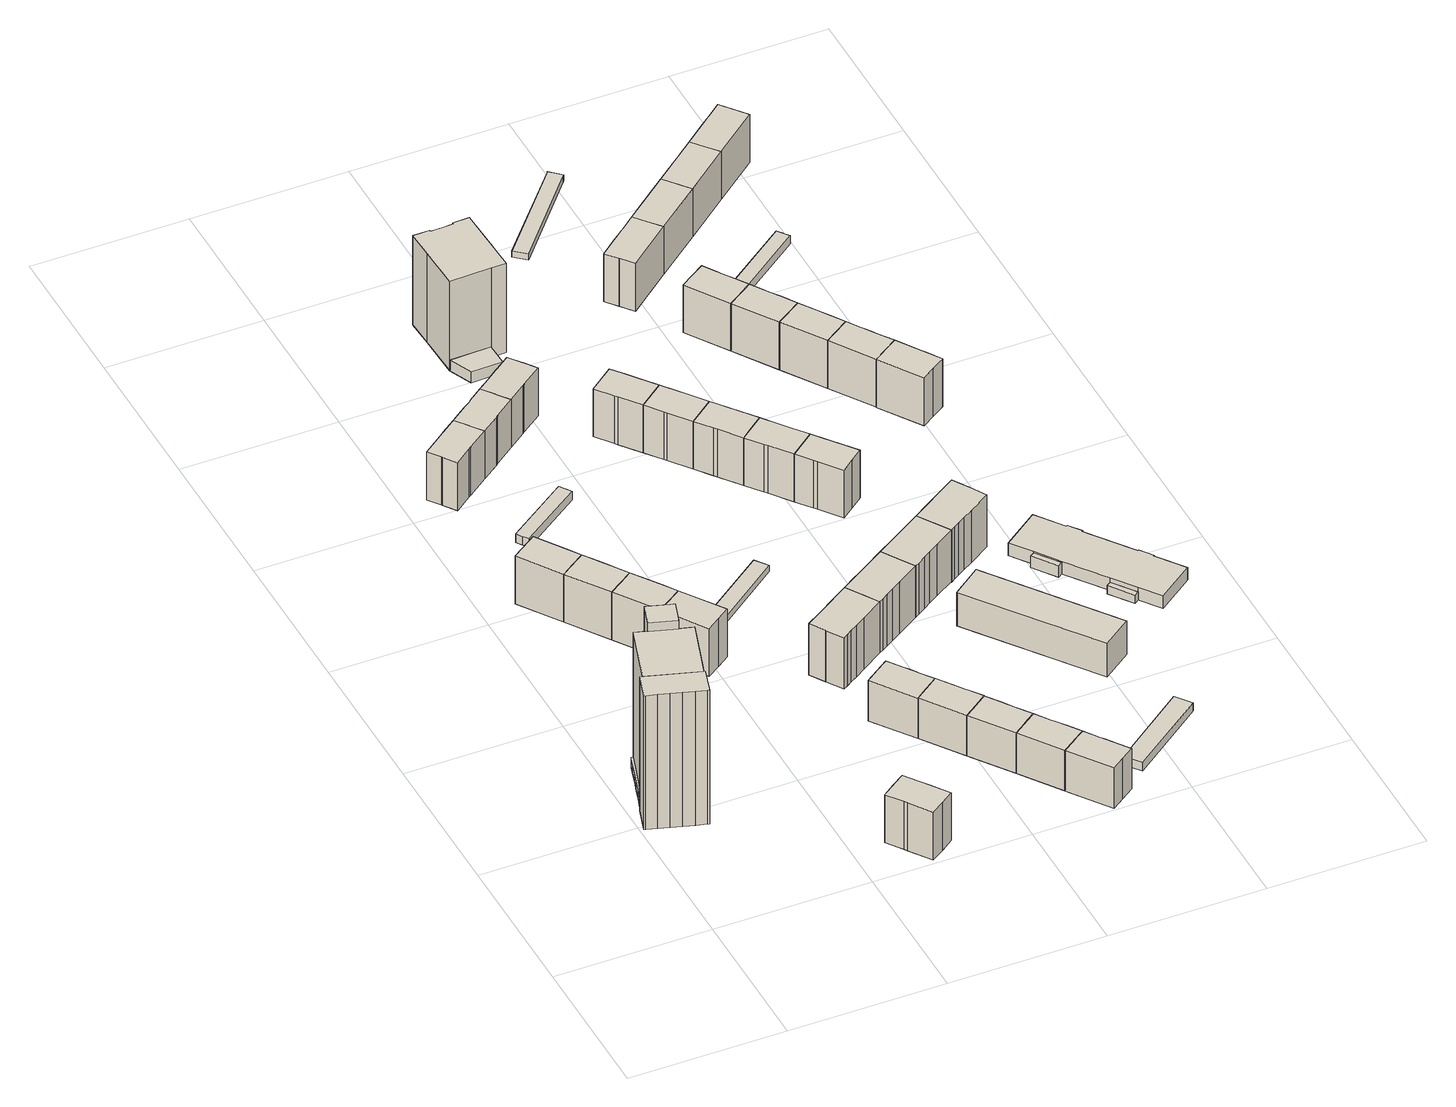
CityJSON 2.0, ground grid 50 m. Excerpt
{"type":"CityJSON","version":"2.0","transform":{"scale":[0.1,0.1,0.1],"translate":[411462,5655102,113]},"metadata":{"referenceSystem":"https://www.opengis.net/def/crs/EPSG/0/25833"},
"CityObjects":{
"building1":{"type":"Building","attributes":{"Gemeindeschluessel":14612000,"Geometrietyp2DReferenz":"3000","function":"31001_9998","roofType":"9999"},"children":["building1-1","building1-2","building1-3","building1-4","building1-5","building1-6"]},
"building1-1":{"type":"BuildingPart","attributes":{"Dachtyp_tdc":"tdcPolyFlatRoof","Dachneigung":0,"QualitaetDacherkennung":47,"Geometrietyp2DReferenz":"3000","measuredHeight":3.95,"roofType":"1000"},"parents":["building1"],"geometry":[{"type":"Solid","lod":"1","boundaries":[[[[0,1,2,3,4,5,6]],[[7,8,9,10,11,12,13]],[[6,8,7,0]],[[5,9,8,6]],[[4,10,9,5]],[[3,11,10,4]],[[2,12,11,3]],[[1,13,12,2]],[[0,7,13,1]]]]}]},
"building1-2":{"type":"BuildingPart","attributes":{"Dachtyp_tdc":"tdcPolyFlatRoof","Dachneigung":0,"QualitaetDacherkennung":46,"Geometrietyp2DReferenz":"3000","measuredHeight":51.96,"roofType":"1000"},"parents":["building1"],"geometry":[{"type":"Solid","lod":"1","boundaries":[[[[14,15,16,17,18,19,20,21,22]],[[23,24,11,10,9,25,26,27,28]],[[22,23,28,14]],[[21,24,23,22]],[[20,11,24,21]],[[19,10,11,20]],[[18,9,10,19]],[[17,25,9,18]],[[16,26,25,17]],[[15,27,26,16]],[[14,28,27,15]]]]}]},
"building1-3":{"type":"BuildingPart","attributes":{"Dachtyp_tdc":"tdcPolyFlatRoof","Dachneigung":0,"QualitaetDacherkennung":42,"Geometrietyp2DReferenz":"3000","measuredHeight":49.01,"roofType":"1000"},"parents":["building1"],"geometry":[{"type":"Solid","lod":"1","boundaries":[[[[29,30,31,32,33,34,35,36,37,38,39,40]],[[41,42,43,44,45,46,47,48,49,50,51,52]],[[40,42,41,29]],[[39,43,42,40]],[[38,44,43,39]],[[37,45,44,38]],[[36,46,45,37]],[[35,47,46,36]],[[34,48,47,35]],[[33,49,48,34]],[[32,50,49,33]],[[31,51,50,32]],[[30,52,51,31]],[[29,41,52,30]]]]}]},
"building1-4":{"type":"BuildingPart","attributes":{"Dachtyp_tdc":"tdcPolyFlatRoof","Dachneigung":0,"QualitaetDacherkennung":0,"Geometrietyp2DReferenz":"3000","measuredHeight":3.17,"roofType":"9999"},"parents":["building1"],"geometry":[{"type":"Solid","lod":"1","boundaries":[[[[53,54,55,56,57,58,59,60,61]],[[62,63,64,65,66,67,68,69,70]],[[61,63,62,53]],[[60,64,63,61]],[[59,65,64,60]],[[58,66,65,59]],[[57,67,66,58]],[[56,68,67,57]],[[55,69,68,56]],[[54,70,69,55]],[[53,62,70,54]]]]}]},
"building1-5":{"type":"BuildingPart","attributes":{"Dachtyp_tdc":"tdcPolyFlatRoof","Dachneigung":0,"QualitaetDacherkennung":67,"Geometrietyp2DReferenz":"3000","measuredHeight":49.03,"roofType":"1000"},"parents":["building1"],"geometry":[{"type":"Solid","lod":"1","boundaries":[[[[71,32,31,72,73,74,75,76]],[[77,78,28,27,63,62,51,50]],[[76,78,77,71]],[[75,28,78,76]],[[74,27,28,75]],[[73,63,27,74]],[[72,62,63,73]],[[31,51,62,72]],[[32,50,51,31]],[[71,77,50,32]]]]}]},
"building1-6":{"type":"BuildingPart","attributes":{"Dachtyp_tdc":"tdcPolyFlatRoof","Dachneigung":0,"QualitaetDacherkennung":0,"Geometrietyp2DReferenz":"3000","measuredHeight":3.25,"roofType":"9999"},"parents":["building1"],"geometry":[{"type":"Solid","lod":"1","boundaries":[[[[79,80,81,82,83,84,85,86,87]],[[88,89,90,91,92,93,94,78,77]],[[87,89,88,79]],[[86,90,89,87]],[[85,91,90,86]],[[84,92,91,85]],[[83,93,92,84]],[[82,94,93,83]],[[81,78,94,82]],[[80,77,78,81]],[[79,88,77,80]]]]}]},
"building2":{"type":"Building","attributes":{"Dachtyp_tdc":"tdcFreeFormRoof","Gemeindeschluessel":14612000,"Dachneigung":36.85,"QualitaetDacherkennung":89,"Geometrietyp2DReferenz":"3000","measuredHeight":19.46,"function":"31001_9998","roofType":"5000"},"geometry":[{"type":"Solid","lod":"1","boundaries":[[[[95,96,97,98,99,100,101]],[[102,103,104,105,106,107,108]],[[101,103,102,95]],[[100,104,103,101]],[[99,105,104,100]],[[98,106,105,99]],[[97,107,106,98]],[[96,108,107,97]],[[95,102,108,96]]]]}]},
"building3":{"type":"Building","attributes":{"Dachtyp_tdc":"tdcFreeFormRoof","Gemeindeschluessel":14612000,"Dachneigung":36.94,"QualitaetDacherkennung":88,"Geometrietyp2DReferenz":"3000","measuredHeight":19.43,"function":"31001_9998","roofType":"5000"},"geometry":[{"type":"Solid","lod":"1","boundaries":[[[[97,109,110,111,112,113,114,115,116,99,98]],[[107,106,105,117,118,119,120,121,122,123,124]],[[98,106,107,97]],[[99,105,106,98]],[[116,117,105,99]],[[115,118,117,116]],[[114,119,118,115]],[[113,120,119,114]],[[112,121,120,113]],[[111,122,121,112]],[[110,123,122,111]],[[109,124,123,110]],[[97,107,124,109]]]]}]},
"building4":{"type":"Building","attributes":{"Dachtyp_tdc":"tdcGableRoof","Gemeindeschluessel":14612000,"Dachneigung":36.98,"QualitaetDacherkennung":76,"Geometrietyp2DReferenz":"3000","measuredHeight":19.45,"function":"31001_9998","roofType":"3100"},"geometry":[{"type":"Solid","lod":"1","boundaries":[[[[125,126,127,128,129,130,131,132,133,134,135,136]],[[137,138,139,140,141,142,143,144,145,146,147,148]],[[136,138,137,125]],[[135,139,138,136]],[[134,140,139,135]],[[133,141,140,134]],[[132,142,141,133]],[[131,143,142,132]],[[130,144,143,131]],[[129,145,144,130]],[[128,146,145,129]],[[127,147,146,128]],[[126,148,147,127]],[[125,137,148,126]]]]}]},
"building5":{"type":"Building","attributes":{"Dachtyp_tdc":"tdcFreeFormRoof","Gemeindeschluessel":14612000,"Dachneigung":37.16,"QualitaetDacherkennung":88,"Geometrietyp2DReferenz":"3000","measuredHeight":19.44,"function":"31001_9998","roofType":"5000"},"geometry":[{"type":"Solid","lod":"1","boundaries":[[[[109,149,150,151,152,153,112,110]],[[124,123,121,154,155,156,157,158]],[[110,123,124,109]],[[112,121,123,110]],[[153,154,121,112]],[[152,155,154,153]],[[151,156,155,152]],[[150,157,156,151]],[[149,158,157,150]],[[109,124,158,149]]]]}]},
"building6":{"type":"Building","attributes":{"Dachtyp_tdc":"tdcGableRoof","Gemeindeschluessel":14612000,"Dachneigung":36.3,"QualitaetDacherkennung":88,"Geometrietyp2DReferenz":"3000","measuredHeight":19.47,"function":"31001_9998","roofType":"3100"},"geometry":[{"type":"Solid","lod":"1","boundaries":[[[[159,160,161,162,163,164,165,166,167,168,169,170,171,172]],[[173,174,175,176,177,178,179,180,181,182,183,184,185,186]],[[172,174,173,159]],[[171,175,174,172]],[[170,176,175,171]],[[169,177,176,170]],[[168,178,177,169]],[[167,179,178,168]],[[166,180,179,167]],[[165,181,180,166]],[[164,182,181,165]],[[163,183,182,164]],[[162,184,183,163]],[[161,185,184,162]],[[160,186,185,161]],[[159,173,186,160]]]]}]},
"building7":{"type":"Building","attributes":{"Dachtyp_tdc":"tdcFreeFormRoof","Gemeindeschluessel":14612000,"Dachneigung":37.28,"QualitaetDacherkennung":76,"Geometrietyp2DReferenz":"3000","measuredHeight":19.41,"function":"31001_9998","roofType":"5000"},"geometry":[{"type":"Solid","lod":"1","boundaries":[[[[149,187,188,189,190,151,150]],[[158,157,156,191,192,193,194]],[[150,157,158,149]],[[151,156,157,150]],[[190,191,156,151]],[[189,192,191,190]],[[188,193,192,189]],[[187,194,193,188]],[[149,158,194,187]]]]}]},
"building8":{"type":"Building","attributes":{"Dachtyp_tdc":"tdcGableRoof","Gemeindeschluessel":14612000,"Dachneigung":28.84,"QualitaetDacherkennung":77,"Geometrietyp2DReferenz":"3000","measuredHeight":3.77,"function":"31001_2463","roofType":"3100"},"geometry":[{"type":"Solid","lod":"1","boundaries":[[[[195,196,197,198,199,200,201]],[[202,203,204,205,206,207,208]],[[200,203,202,201]],[[199,204,203,200]],[[198,205,204,199]],[[197,206,205,198]],[[196,207,206,197]],[[195,208,207,196]],[[201,202,208,195]]]]}]},
"building9":{"type":"Building","attributes":{"Dachtyp_tdc":"tdcGableRoof","Gemeindeschluessel":14612000,"Dachneigung":36.48,"QualitaetDacherkennung":86,"Geometrietyp2DReferenz":"3000","measuredHeight":19.47,"function":"31001_9998","roofType":"3100"},"geometry":[{"type":"Solid","lod":"1","boundaries":[[[[209,210,211,212,213,214,215,216,217,218,164,163,162,161]],[[219,185,184,183,182,220,221,222,223,224,225,226,227,228]],[[161,185,219,209]],[[162,184,185,161]],[[163,183,184,162]],[[164,182,183,163]],[[218,220,182,164]],[[217,221,220,218]],[[216,222,221,217]],[[215,223,222,216]],[[214,224,223,215]],[[213,225,224,214]],[[212,226,225,213]],[[211,227,226,212]],[[210,228,227,211]],[[209,219,228,210]]]]}]},
"building10":{"type":"Building","attributes":{"Gemeindeschluessel":14612000,"Dachtyp_tdc":"tdcFreeFormRoof","Dachneigung":36.4,"QualitaetDacherkennung":80,"Geometrietyp2DReferenz":"3000","measuredHeight":16.73,"function":"31001_9998","roofType":"5000"},"geometry":[{"type":"Solid","lod":"1","boundaries":[[[[229,230,231,232,233,234,235,236,237,238]],[[239,240,241,242,243,244,245,246,247,248]],[[238,240,239,229]],[[237,241,240,238]],[[236,242,241,237]],[[235,243,242,236]],[[234,244,243,235]],[[233,245,244,234]],[[232,246,245,233]],[[231,247,246,232]],[[230,248,247,231]],[[229,239,248,230]]]]}]},
"building11":{"type":"Building","attributes":{"Dachtyp_tdc":"tdcPolyFlatRoof","Gemeindeschluessel":14612000,"Dachneigung":2.92,"QualitaetDacherkennung":79,"Geometrietyp2DReferenz":"3000","measuredHeight":2.33,"function":"31001_2463","roofType":"2100"},"geometry":[{"type":"Solid","lod":"1","boundaries":[[[[249,250,251,252]],[[253,254,255,256]],[[252,254,253,249]],[[251,255,254,252]],[[250,256,255,251]],[[249,253,256,250]]]]}]},
"building12":{"type":"Building","attributes":{"Dachtyp_tdc":"tdcGableRoof","Gemeindeschluessel":14612000,"Dachneigung":36.94,"QualitaetDacherkennung":70,"Geometrietyp2DReferenz":"3000","measuredHeight":21.02,"function":"31001_9998","roofType":"3100"},"geometry":[{"type":"Solid","lod":"1","boundaries":[[[[257,258,259,260,261,262,263,264,265,266,267,268,269,270,271]],[[272,273,274,275,276,277,278,279,280,281,282,283,284,285,286]],[[271,273,272,257]],[[270,274,273,271]],[[269,275,274,270]],[[268,276,275,269]],[[267,277,276,268]],[[266,278,277,267]],[[265,279,278,266]],[[264,280,279,265]],[[263,281,280,264]],[[262,282,281,263]],[[261,283,282,262]],[[260,284,283,261]],[[259,285,284,260]],[[258,286,285,259]],[[257,272,286,258]]]]}]},
"building13":{"type":"Building","attributes":{"Dachtyp_tdc":"tdcGableRoof","Gemeindeschluessel":14612000,"Dachneigung":36.36,"QualitaetDacherkennung":60,"Geometrietyp2DReferenz":"3000","measuredHeight":19.4,"function":"31001_9998","roofType":"3100"},"geometry":[{"type":"Solid","lod":"1","boundaries":[[[[287,288,289,290,291,292,293,294,295,296,214,213,212,211]],[[297,227,226,225,224,298,299,300,301,302,303,304,305,306]],[[211,227,297,287]],[[212,226,227,211]],[[213,225,226,212]],[[214,224,225,213]],[[296,298,224,214]],[[295,299,298,296]],[[294,300,299,295]],[[293,301,300,294]],[[292,302,301,293]],[[291,303,302,292]],[[290,304,303,291]],[[289,305,304,290]],[[288,306,305,289]],[[287,297,306,288]]]]}]},
"building14":{"type":"Building","attributes":{"Dachtyp_tdc":"tdcGableRoof","Gemeindeschluessel":14612000,"Dachneigung":36.13,"QualitaetDacherkennung":83,"Geometrietyp2DReferenz":"3000","measuredHeight":16.61,"function":"31001_9998","roofType":"3100"},"geometry":[{"type":"Solid","lod":"1","boundaries":[[[[307,308,309,310,311,312,313,314,315,316,317,318]],[[319,320,321,322,323,324,325,326,327,328,329,330]],[[318,320,319,307]],[[317,321,320,318]],[[316,322,321,317]],[[315,323,322,316]],[[314,324,323,315]],[[313,325,324,314]],[[312,326,325,313]],[[311,327,326,312]],[[310,328,327,311]],[[309,329,328,310]],[[308,330,329,309]],[[307,319,330,308]]]]}]},
"building15":{"type":"Building","attributes":{"Dachtyp_tdc":"tdcFreeFormRoof","Gemeindeschluessel":14612000,"Dachneigung":35.97,"QualitaetDacherkennung":82,"Geometrietyp2DReferenz":"3000","measuredHeight":16.63,"function":"31001_9998","roofType":"5000"},"geometry":[{"type":"Solid","lod":"1","boundaries":[[[[331,332,333,334,335,336,337,338,339,340]],[[341,330,329,327,342,343,344,345,346,347]],[[340,330,341,331]],[[339,329,330,340]],[[338,327,329,339]],[[337,342,327,338]],[[336,343,342,337]],[[335,344,343,336]],[[334,345,344,335]],[[333,346,345,334]],[[332,347,346,333]],[[331,341,347,332]]]]}]},
"building16":{"type":"Building","attributes":{"Dachtyp_tdc":"tdcGableRoof","Gemeindeschluessel":14612000,"Dachneigung":36.4,"QualitaetDacherkennung":81,"Geometrietyp2DReferenz":"3000","measuredHeight":16.62,"function":"31001_9998","roofType":"3100"},"geometry":[{"type":"Solid","lod":"1","boundaries":[[[[331,348,349,350,351,352,353,354,355,333,356,332]],[[341,347,357,346,358,359,360,361,362,363,364,365]],[[332,347,341,331]],[[356,357,347,332]],[[333,346,357,356]],[[355,358,346,333]],[[354,359,358,355]],[[353,360,359,354]],[[352,361,360,353]],[[351,362,361,352]],[[350,363,362,351]],[[349,364,363,350]],[[348,365,364,349]],[[331,341,365,348]]]]}]},
"building17":{"type":"Building","attributes":{"Gemeindeschluessel":14612000,"Geometrietyp2DReferenz":"3000","function":"31001_9998","roofType":"9999"},"children":["building17-1","building17-2"]},
"building17-1":{"type":"BuildingPart","attributes":{"Dachtyp_tdc":"tdcPolyFlatRoof","Dachneigung":5.92,"QualitaetDacherkennung":38,"Geometrietyp2DReferenz":"3000","measuredHeight":4.32,"roofType":"2100"},"parents":["building17"],"geometry":[{"type":"Solid","lod":"1","boundaries":[[[[366,367,368,369,370,371]],[[372,373,374,375,376,377]],[[371,373,372,366]],[[370,374,373,371]],[[369,375,374,370]],[[368,376,375,369]],[[367,377,376,368]],[[366,372,377,367]]]]}]},
"building17-2":{"type":"BuildingPart","attributes":{"Dachtyp_tdc":"tdcPolyFlatRoof","Dachneigung":0,"QualitaetDacherkennung":52,"Geometrietyp2DReferenz":"3000","measuredHeight":32.7,"roofType":"1000"},"parents":["building17"],"geometry":[{"type":"Solid","lod":"1","boundaries":[[[[378,379,380,381,382,383,384,385,386,387,388,389,390,391,392,393,394]],[[372,395,396,397,398,399,400,401,402,403,404,405,406,407,408,409,373]],[[394,372,373,378]],[[393,395,372,394]],[[392,396,395,393]],[[391,397,396,392]],[[390,398,397,391]],[[389,399,398,390]],[[388,400,399,389]],[[387,401,400,388]],[[386,402,401,387]],[[385,403,402,386]],[[384,404,403,385]],[[383,405,404,384]],[[382,406,405,383]],[[381,407,406,382]],[[380,408,407,381]],[[379,409,408,380]],[[378,373,409,379]]]]}]},
"building18":{"type":"Building","attributes":{"Dachtyp_tdc":"tdcFreeFormRoof","Gemeindeschluessel":14612000,"Dachneigung":36.3,"QualitaetDacherkennung":76,"Geometrietyp2DReferenz":"3000","measuredHeight":16.64,"function":"31001_9998","roofType":"5000"},"geometry":[{"type":"Solid","lod":"1","boundaries":[[[[349,348,410,411,412,413,414,415,416,351,350]],[[417,418,419,420,421,422,423,424,425,426,427]],[[350,418,417,349]],[[351,419,418,350]],[[416,420,419,351]],[[415,421,420,416]],[[414,422,421,415]],[[413,423,422,414]],[[412,424,423,413]],[[411,425,424,412]],[[410,426,425,411]],[[348,427,426,410]],[[349,417,427,348]]]]}]},
"building19":{"type":"Building","attributes":{"Dachtyp_tdc":"tdcGableRoof","Gemeindeschluessel":14612000,"Dachneigung":36.71,"QualitaetDacherkennung":68,"Geometrietyp2DReferenz":"3000","measuredHeight":21,"function":"31001_9998","roofType":"3100"},"geometry":[{"type":"Solid","lod":"1","boundaries":[[[[428,429,430,431,432,433,434,435,436,269,268,267,266,437,438]],[[439,440,441,278,277,276,275,442,443,444,445,446,447,448,449]],[[438,440,439,428]],[[437,441,440,438]],[[266,278,441,437]],[[267,277,278,266]],[[268,276,277,267]],[[269,275,276,268]],[[436,442,275,269]],[[435,443,442,436]],[[434,444,443,435]],[[433,445,444,434]],[[432,446,445,433]],[[431,447,446,432]],[[430,448,447,431]],[[429,449,448,430]],[[428,439,449,429]]]]}]},
"building20":{"type":"Building","attributes":{"Dachtyp_tdc":"tdcGableRoof","Gemeindeschluessel":14612000,"Dachneigung":36.96,"QualitaetDacherkennung":85,"Geometrietyp2DReferenz":"3000","measuredHeight":19.44,"function":"31001_9998","roofType":"3100"},"geometry":[{"type":"Solid","lod":"1","boundaries":[[[[450,451,452,453,454,455,456,457,458,459,460,461]],[[462,463,464,465,466,467,468,469,470,471,472,473]],[[461,463,462,450]],[[460,464,463,461]],[[459,465,464,460]],[[458,466,465,459]],[[457,467,466,458]],[[456,468,467,457]],[[455,469,468,456]],[[454,470,469,455]],[[453,471,470,454]],[[452,472,471,453]],[[451,473,472,452]],[[450,462,473,451]]]]}]},
"building21":{"type":"Building","attributes":{"Dachtyp_tdc":"tdcFreeFormRoof","Gemeindeschluessel":14612000,"Dachneigung":36.9,"QualitaetDacherkennung":85,"Geometrietyp2DReferenz":"3000","measuredHeight":19.44,"function":"31001_9998","roofType":"5000"},"geometry":[{"type":"Solid","lod":"1","boundaries":[[[[459,458,474,475,476,477,478,479,480,481,461]],[[465,463,482,483,484,485,486,487,488,489,466]],[[461,463,465,459]],[[481,482,463,461]],[[480,483,482,481]],[[479,484,483,480]],[[478,485,484,479]],[[477,486,485,478]],[[476,487,486,477]],[[475,488,487,476]],[[474,489,488,475]],[[458,466,489,474]],[[459,465,466,458]]]]}]},
"building22":{"type":"Building","attributes":{"Dachtyp_tdc":"tdcFreeFormRoof","Gemeindeschluessel":14612000,"Dachneigung":36.81,"QualitaetDacherkennung":87,"Geometrietyp2DReferenz":"3000","measuredHeight":19.41,"function":"31001_9998","roofType":"5000"},"geometry":[{"type":"Solid","lod":"1","boundaries":[[[[490,491,492,493,494,479,477,476,495]],[[496,497,487,486,484,498,499,500,501]],[[495,497,496,490]],[[476,487,497,495]],[[477,486,487,476]],[[479,484,486,477]],[[494,498,484,479]],[[493,499,498,494]],[[492,500,499,493]],[[491,501,500,492]],[[490,496,501,491]]]]}]},
"building23":{"type":"Building","attributes":{"Dachtyp_tdc":"tdcFreeFormRoof","Gemeindeschluessel":14612000,"Dachneigung":36.62,"QualitaetDacherkennung":74,"Geometrietyp2DReferenz":"3000","measuredHeight":21.07,"function":"31001_9998","roofType":"5000"},"geometry":[{"type":"Solid","lod":"1","boundaries":[[[[433,432,430,502,503,504,505,506,507,508,509,510,511]],[[445,512,513,514,515,516,517,518,519,520,521,448,446]],[[511,512,445,433]],[[510,513,512,511]],[[509,514,513,510]],[[508,515,514,509]],[[507,516,515,508]],[[506,517,516,507]],[[505,518,517,506]],[[504,519,518,505]],[[503,520,519,504]],[[502,521,520,503]],[[430,448,521,502]],[[432,446,448,430]],[[433,445,446,432]]]]}]},
"building24":{"type":"Building","attributes":{"Dachtyp_tdc":"tdcFreeFormRoof","Gemeindeschluessel":14612000,"Dachneigung":36.69,"QualitaetDacherkennung":87,"Geometrietyp2DReferenz":"3000","measuredHeight":19.39,"function":"31001_9998","roofType":"5000"},"geometry":[{"type":"Solid","lod":"1","boundaries":[[[[522,523,524,525,526,527,492,528,491,529]],[[530,531,501,532,500,533,534,535,536,537]],[[529,531,530,522]],[[491,501,531,529]],[[528,532,501,491]],[[492,500,532,528]],[[527,533,500,492]],[[526,534,533,527]],[[525,535,534,526]],[[524,536,535,525]],[[523,537,536,524]],[[522,530,537,523]]]]}]},
"building25":{"type":"Building","attributes":{"Dachtyp_tdc":"tdcPolyFlatRoof","Gemeindeschluessel":14612000,"Dachneigung":3.79,"QualitaetDacherkennung":55,"Geometrietyp2DReferenz":"3000","measuredHeight":3.26,"function":"31001_2463","roofType":"2100"},"geometry":[{"type":"Solid","lod":"1","boundaries":[[[[538,539,540,541]],[[542,543,544,545]],[[541,543,542,538]],[[540,544,543,541]],[[539,545,544,540]],[[538,542,545,539]]]]}]},
"building26":{"type":"Building","attributes":{"Dachtyp_tdc":"tdcGableRoof","Gemeindeschluessel":14612000,"Dachneigung":36.51,"QualitaetDacherkennung":88,"Geometrietyp2DReferenz":"3000","measuredHeight":19.39,"function":"31001_9998","roofType":"3100"},"geometry":[{"type":"Solid","lod":"1","boundaries":[[[[546,547,548,549,550,551,525,552,524,523,553]],[[554,555,537,536,556,535,557,558,559,560,561]],[[553,555,554,546]],[[523,537,555,553]],[[524,536,537,523]],[[552,556,536,524]],[[525,535,556,552]],[[551,557,535,525]],[[550,558,557,551]],[[549,559,558,550]],[[548,560,559,549]],[[547,561,560,548]],[[546,554,561,547]]]]}]},
"building27":{"type":"Building","attributes":{"Dachtyp_tdc":"tdcFreeFormRoof","Gemeindeschluessel":14612000,"Dachneigung":60.69,"QualitaetDacherkennung":4,"Geometrietyp2DReferenz":"3000","measuredHeight":17.47,"function":"31001_9998","roofType":"5000"},"geometry":[{"type":"Solid","lod":"1","boundaries":[[[[562,563,564,565]],[[566,567,568,569]],[[565,567,566,562]],[[564,568,567,565]],[[563,569,568,564]],[[562,566,569,563]]]]}]},
"building28":{"type":"Building","attributes":{"Dachtyp_tdc":"tdcGableRoof","Gemeindeschluessel":14612000,"Dachneigung":36.8,"QualitaetDacherkennung":83,"Geometrietyp2DReferenz":"3000","measuredHeight":21.37,"function":"31001_9998","roofType":"3100"},"geometry":[{"type":"Solid","lod":"1","boundaries":[[[[570,571,572,573,574,575,576,577,578,579,580,581,508,507,582,506,583,584]],[[585,586,587,588,589,590,591,592,593,594,595,596,597,598,599,600,601,602]],[[584,586,585,570]],[[583,587,586,584]],[[506,588,587,583]],[[582,589,588,506]],[[507,590,589,582]],[[508,591,590,507]],[[581,592,591,508]],[[580,593,592,581]],[[579,594,593,580]],[[578,595,594,579]],[[577,596,595,578]],[[576,597,596,577]],[[575,598,597,576]],[[574,599,598,575]],[[573,600,599,574]],[[572,601,600,573]],[[571,602,601,572]],[[570,585,602,571]]]]}]},
"building29":{"type":"Building","attributes":{"Dachtyp_tdc":"tdcGableRoof","Gemeindeschluessel":14612000,"Dachneigung":35.72,"QualitaetDacherkennung":74,"Geometrietyp2DReferenz":"3000","measuredHeight":19.4,"function":"31001_9998","roofType":"3100"},"geometry":[{"type":"Solid","lod":"1","boundaries":[[[[603,604,605,606,607,608,609,610,611,612,613]],[[614,615,616,617,618,619,620,621,622,623,624]],[[613,615,614,603]],[[612,616,615,613]],[[611,617,616,612]],[[610,618,617,611]],[[609,619,618,610]],[[608,620,619,609]],[[607,621,620,608]],[[606,622,621,607]],[[605,623,622,606]],[[604,624,623,605]],[[603,614,624,604]]]]}]},
"building30":{"type":"Building","attributes":{"Dachtyp_tdc":"tdcPolyFlatRoof","Gemeindeschluessel":14612000,"Dachneigung":3.05,"QualitaetDacherkennung":71,"Geometrietyp2DReferenz":"3000","measuredHeight":2.34,"function":"31001_2463","roofType":"2100"},"geometry":[{"type":"Solid","lod":"1","boundaries":[[[[625,626,627,628,629,630]],[[631,632,633,634,635,636]],[[630,632,631,625]],[[629,633,632,630]],[[628,634,633,629]],[[627,635,634,628]],[[626,636,635,627]],[[625,631,636,626]]]]}]},
"building31":{"type":"Building","attributes":{"Dachtyp_tdc":"tdcGableRoof","Gemeindeschluessel":14612000,"Dachneigung":36.28,"QualitaetDacherkennung":70,"Geometrietyp2DReferenz":"3000","measuredHeight":19.37,"function":"31001_9998","roofType":"3100"},"geometry":[{"type":"Solid","lod":"1","boundaries":[[[[637,638,639,640,641,642,643,644,645,646,647]],[[648,649,650,651,652,653,654,655,656,657,658]],[[647,649,648,637]],[[646,650,649,647]],[[645,651,650,646]],[[644,652,651,645]],[[643,653,652,644]],[[642,654,653,643]],[[641,655,654,642]],[[640,656,655,641]],[[639,657,656,640]],[[638,658,657,639]],[[637,648,658,638]]]]}]},
"building32":{"type":"Building","attributes":{"Dachtyp_tdc":"tdcGableRoof","Gemeindeschluessel":14612000,"Dachneigung":36.04,"QualitaetDacherkennung":75,"Geometrietyp2DReferenz":"3000","measuredHeight":19.33,"function":"31001_9998","roofType":"3100"},"geometry":[{"type":"Solid","lod":"1","boundaries":[[[[659,660,641,640,639,638,661,662,663,664,665,666]],[[667,668,669,670,671,672,673,658,657,656,655,674]],[[666,668,667,659]],[[665,669,668,666]],[[664,670,669,665]],[[663,671,670,664]],[[662,672,671,663]],[[661,673,672,662]],[[638,658,673,661]],[[639,657,658,638]],[[640,656,657,639]],[[641,655,656,640]],[[660,674,655,641]],[[659,667,674,660]]]]}]},
"building33":{"type":"Building","attributes":{"Dachtyp_tdc":"tdcFreeFormRoof","Gemeindeschluessel":14612000,"Dachneigung":36,"QualitaetDacherkennung":86,"Geometrietyp2DReferenz":"3000","measuredHeight":19.33,"function":"31001_9998","roofType":"5000"},"geometry":[{"type":"Solid","lod":"1","boundaries":[[[[661,675,676,677,678,679,680,681,664,662]],[[673,672,670,682,683,684,685,686,687,688]],[[662,672,673,661]],[[664,670,672,662]],[[681,682,670,664]],[[680,683,682,681]],[[679,684,683,680]],[[678,685,684,679]],[[677,686,685,678]],[[676,687,686,677]],[[675,688,687,676]],[[661,673,688,675]]]]}]},
"building34":{"type":"Building","attributes":{"Gemeindeschluessel":14612000,"Geometrietyp2DReferenz":"3000","function":"31001_9998","roofType":"9999"},"children":["building34-1","building34-2","building34-3"]},
"building34-1":{"type":"BuildingPart","attributes":{"Dachtyp_tdc":"tdcPolyFlatRoof","Dachneigung":0,"QualitaetDacherkennung":0,"Geometrietyp2DReferenz":"3000","measuredHeight":3.01,"roofType":"9999"},"parents":["building34"],"geometry":[{"type":"Solid","lod":"1","boundaries":[[[[689,690,691,692]],[[693,694,695,696]],[[692,694,693,689]],[[691,695,694,692]],[[690,696,695,691]],[[689,693,696,690]]]]}]},
"building34-2":{"type":"BuildingPart","attributes":{"Dachtyp_tdc":"tdcPolyFlatRoof","Dachneigung":4.45,"QualitaetDacherkennung":43,"Geometrietyp2DReferenz":"3000","measuredHeight":4.33,"roofType":"2100"},"parents":["building34"],"geometry":[{"type":"Solid","lod":"1","boundaries":[[[[697,698,699,700]],[[701,702,703,704]],[[700,702,701,697]],[[699,703,702,700]],[[698,704,703,699]],[[697,701,704,698]]]]}]},
"building34-3":{"type":"BuildingPart","attributes":{"Dachtyp_tdc":"tdcPolyFlatRoof","Dachneigung":3.02,"QualitaetDacherkennung":93,"Geometrietyp2DReferenz":"3000","measuredHeight":5.04,"roofType":"2100"},"parents":["building34"],"geometry":[{"type":"Solid","lod":"1","boundaries":[[[[705,706,707,708,709,710,711,712,713,714,715,716,717,718,719,720]],[[721,722,723,724,725,726,727,728,729,730,731,695,694,701,704,732]],[[720,722,721,705]],[[719,723,722,720]],[[718,724,723,719]],[[717,725,724,718]],[[716,726,725,717]],[[715,727,726,716]],[[714,728,727,715]],[[713,729,728,714]],[[712,730,729,713]],[[711,731,730,712]],[[710,695,731,711]],[[709,694,695,710]],[[708,701,694,709]],[[707,704,701,708]],[[706,732,704,707]],[[705,721,732,706]]]]}]},
"building35":{"type":"Building","attributes":{"Dachtyp_tdc":"tdcGableRoof","Gemeindeschluessel":14612000,"Dachneigung":35.7,"QualitaetDacherkennung":77,"Geometrietyp2DReferenz":"3000","measuredHeight":19.41,"function":"31001_9998","roofType":"3100"},"geometry":[{"type":"Solid","lod":"1","boundaries":[[[[608,733,734,735,736,737,738,739,740,610,609]],[[741,742,743,744,745,746,747,748,749,750,751]],[[610,742,741,609]],[[740,743,742,610]],[[739,744,743,740]],[[738,745,744,739]],[[737,746,745,738]],[[736,747,746,737]],[[735,748,747,736]],[[734,749,748,735]],[[733,750,749,734]],[[608,751,750,733]],[[609,741,751,608]]]]}]},
"building36":{"type":"Building","attributes":{"Dachtyp_tdc":"tdcFreeFormRoof","Gemeindeschluessel":14612000,"Dachneigung":36.13,"QualitaetDacherkennung":87,"Geometrietyp2DReferenz":"3000","measuredHeight":19.36,"function":"31001_9998","roofType":"5000"},"geometry":[{"type":"Solid","lod":"1","boundaries":[[[[676,675,752,753,754,755,756,757,758,677]],[[687,686,759,760,761,762,763,764,765,688]],[[677,686,687,676]],[[758,759,686,677]],[[757,760,759,758]],[[756,761,760,757]],[[755,762,761,756]],[[754,763,762,755]],[[753,764,763,754]],[[752,765,764,753]],[[675,688,765,752]],[[676,687,688,675]]]]}]},
"building37":{"type":"Building","attributes":{"Dachtyp_tdc":"tdcFreeFormRoof","Gemeindeschluessel":14612000,"Dachneigung":36.34,"QualitaetDacherkennung":89,"Geometrietyp2DReferenz":"3000","measuredHeight":19.52,"function":"31001_9998","roofType":"5000"},"geometry":[{"type":"Solid","lod":"1","boundaries":[[[[754,753,752,766,767,768,769,770,771,772]],[[773,774,775,776,777,778,779,780,781,782]],[[772,774,773,754]],[[771,775,774,772]],[[770,776,775,771]],[[769,777,776,770]],[[768,778,777,769]],[[767,779,778,768]],[[766,780,779,767]],[[752,781,780,766]],[[753,782,781,752]],[[754,773,782,753]]]]}]},
"building38":{"type":"Building","attributes":{"Dachtyp_tdc":"tdcGableRoof","Gemeindeschluessel":14612000,"Dachneigung":29.78,"QualitaetDacherkennung":57,"Geometrietyp2DReferenz":"3000","measuredHeight":3.6,"function":"31001_2463","roofType":"3100"},"geometry":[{"type":"Solid","lod":"1","boundaries":[[[[783,784,785,786,787,788,789,790,791]],[[792,793,794,795,796,797,798,799,800]],[[791,793,792,783]],[[790,794,793,791]],[[789,795,794,790]],[[788,796,795,789]],[[787,797,796,788]],[[786,798,797,787]],[[785,799,798,786]],[[784,800,799,785]],[[783,792,800,784]]]]}]},
"building39":{"type":"Building","attributes":{"Dachtyp_tdc":"tdcGableRoof","Gemeindeschluessel":14612000,"Dachneigung":36.02,"QualitaetDacherkennung":76,"Geometrietyp2DReferenz":"3000","measuredHeight":19.42,"function":"31001_9998","roofType":"3100"},"geometry":[{"type":"Solid","lod":"1","boundaries":[[[[733,801,802,803,804,805,806,807,736,735]],[[748,747,808,809,810,811,812,813,814,750]],[[736,747,748,735]],[[807,808,747,736]],[[806,809,808,807]],[[805,810,809,806]],[[804,811,810,805]],[[803,812,811,804]],[[802,813,812,803]],[[801,814,813,802]],[[733,750,814,801]],[[735,748,750,733]]]]}]},
"building40":{"type":"Building","attributes":{"Dachtyp_tdc":"tdcFreeFormRoof","Gemeindeschluessel":14612000,"Dachneigung":35.72,"QualitaetDacherkennung":72,"Geometrietyp2DReferenz":"3000","measuredHeight":19.37,"function":"31001_9998","roofType":"5000"},"geometry":[{"type":"Solid","lod":"1","boundaries":[[[[802,801,815,816,817,818,819,820,803]],[[821,822,823,824,825,826,827,828,829]],[[803,822,821,802]],[[820,823,822,803]],[[819,824,823,820]],[[818,825,824,819]],[[817,826,825,818]],[[816,827,826,817]],[[815,828,827,816]],[[801,829,828,815]],[[802,821,829,801]]]]}]}
},
"vertices":[
[253,842,50],[197,860,50],[196,856,50],[178,800,50],[234,782,50],[235,782,50],[252,839,50],[253,842,10],[252,839,10],[235,782,10],[234,782,10],[178,800,10],[196,856,10],[197,860,10],
[141,734,530],[225,707,530],[248,778,530],[244,779,530],[235,782,530],[234,782,530],[178,800,530],[168,803,530],[163,804,530],[163,804,10],[168,803,10],[244,779,10],[248,778,10],[225,707,10],[141,734,10],
[188,420,500],[213,502,500],[209,504,500],[41,557,500],[34,559,500],[8,477,500],[14,475,500],[47,465,500],[81,454,500],[115,443,500],[150,432,500],[183,422,500],[188,420,10],[183,422,10],[150,432,10],[115,443,10],[81,454,10],[47,465,10],[14,475,10],[8,477,10],[34,559,10],[41,557,10],[209,504,10],[213,502,10],
[213,518,42],[216,517,42],[227,552,42],[238,587,42],[250,623,42],[260,658,42],[269,687,42],[271,693,42],[269,694,42],[213,518,10],[269,694,10],[271,693,10],[269,687,10],[260,658,10],[250,623,10],[238,587,10],[227,552,10],[216,517,10],
[45,570,500],[213,518,500],[269,694,500],[225,707,500],[141,734,500],[102,746,500],[45,570,10],[102,746,10],
[40,572,42],[45,570,42],[102,746,42],[96,748,42],[94,742,42],[85,713,42],[75,680,42],[63,645,42],[52,608,42],[40,572,10],[52,608,10],[63,645,10],[75,680,10],[85,713,10],[94,742,10],[96,748,10],
[188,1601,185],[105,1544,185],[195,1412,185],[237,1441,185],[278,1469,185],[247,1514,185],[240,1525,185],[188,1601,10],[240,1525,10],[247,1514,10],[278,1469,10],[237,1441,10],[195,1412,10],[105,1544,10],
[285,1282,185],[326,1311,185],[327,1311,185],[367,1339,185],[336,1385,185],[329,1395,185],[314,1416,185],[307,1427,185],[307,1427,10],[314,1416,10],[329,1395,10],[336,1385,10],[367,1339,10],[327,1311,10],[326,1311,10],[285,1282,10],
[726,139,183],[718,151,183],[685,196,183],[644,167,183],[603,138,183],[640,87,183],[647,76,183],[695,8,183],[737,37,183],[778,66,183],[745,112,183],[740,119,183],[726,139,8],[740,119,8],[745,112,8],[778,66,8],[737,37,8],[695,8,8],[647,76,8],[640,87,8],[603,138,8],[644,167,8],[685,196,8],[718,151,8],
[375,1151,185],[417,1180,185],[458,1208,185],[427,1253,185],[402,1289,185],[402,1289,10],[427,1253,10],[458,1208,10],[417,1180,10],[375,1151,10],
[188,2031,184],[198,2038,184],[264,2087,184],[234,2127,184],[233,2129,184],[204,2168,184],[156,2132,184],[150,2128,184],[129,2112,184],[113,2100,184],[75,2072,184],[104,2033,184],[106,2031,184],[135,1991,184],[188,2031,8],[135,1991,8],[106,2031,8],[104,2033,8],[75,2072,8],[113,2100,8],[129,2112,8],[150,2128,8],[156,2132,8],[204,2168,8],[233,2129,8],[234,2127,8],[264,2087,8],[198,2038,8],
[466,1017,185],[509,1047,185],[549,1075,185],[493,1157,185],[493,1157,10],[549,1075,10],[509,1047,10],[466,1017,10],
[249,1757,40],[449,1897,40],[436,1915,40],[435,1916,40],[423,1934,40],[223,1793,40],[236,1775,40],[236,1775,8],[223,1793,8],[423,1934,8],[435,1916,8],[436,1915,8],[449,1897,8],[249,1757,8],
[318,2127,184],[327,2134,184],[391,2182,184],[361,2222,184],[361,2223,184],[331,2263,184],[284,2228,184],[278,2222,184],[255,2206,184],[239,2194,184],[318,2127,8],[239,2194,8],[255,2206,8],[278,2222,8],[284,2228,8],[331,2263,8],[361,2223,8],[361,2222,8],[391,2182,8],[327,2134,8],
[831,678,156],[791,649,156],[885,518,156],[925,547,156],[966,577,156],[935,620,156],[930,628,156],[914,650,156],[907,660,156],[873,707,156],[831,678,8],[873,707,8],[907,660,8],[914,650,8],[930,628,8],[935,620,8],[966,577,8],[925,547,8],[885,518,8],[791,649,8],
[788,1409,33],[577,1252,33],[608,1211,33],[818,1369,33],[788,1409,11],[818,1369,11],[608,1211,11],[577,1252,11],
[769,931,200],[723,902,200],[754,854,200],[755,852,200],[787,802,200],[802,812,200],[819,823,200],[842,837,200],[876,859,200],[947,905,200],[915,955,200],[914,957,200],[883,1005,200],[817,962,200],[787,943,200],[769,931,12],[787,943,12],[817,962,12],[883,1005,12],[914,957,12],[915,955,12],[947,905,12],[876,859,12],[842,837,12],[819,823,12],[802,812,12],[787,802,12],[755,852,12],[754,854,12],[723,902,12],
[446,2223,184],[455,2230,184],[520,2278,184],[490,2318,184],[489,2319,184],[460,2358,184],[414,2324,184],[408,2320,184],[388,2305,184],[371,2292,184],[446,2223,8],[371,2292,8],[388,2305,8],[408,2320,8],[414,2324,8],[460,2358,8],[489,2319,8],[490,2318,8],[520,2278,8],[455,2230,8],
[885,518,157],[977,389,157],[1018,418,157],[1019,419,157],[1059,448,157],[1028,491,157],[1021,500,157],[1006,521,157],[998,532,157],[966,577,157],[926,548,157],[925,547,157],[885,518,9],[925,547,9],[926,548,9],[966,577,9],[998,532,9],[1006,521,9],[1021,500,9],[1028,491,9],[1059,448,9],[1019,419,9],[1018,418,9],[977,389,9],
[1071,259,156],[1111,288,156],[1152,317,156],[1121,360,156],[1116,368,156],[1099,391,156],[1092,402,156],[1059,448,156],[1018,418,156],[977,389,156],[1071,259,9],[1092,402,9],[1099,391,9],[1116,368,9],[1121,360,9],[1152,317,9],[1111,288,9],
[1163,130,156],[1204,159,156],[1204,160,156],[1245,188,156],[1214,232,156],[1208,240,156],[1191,264,156],[1184,272,156],[1112,289,156],[1112,289,9],[1184,272,9],[1191,264,9],[1208,240,9],[1214,232,9],[1245,188,9],[1204,160,9],[1204,159,9],[1163,130,9],
[378,2564,49],[410,2490,49],[510,2494,49],[509,2542,49],[508,2569,49],[509,2569,49],[378,2564,10],[509,2569,10],[508,2569,10],[509,2542,10],[510,2494,10],[410,2490,10],
[509,2569,337],[557,2570,337],[555,2635,337],[554,2655,337],[553,2683,337],[552,2708,337],[551,2735,337],[549,2800,337],[496,2798,337],[496,2793,337],[484,2793,337],[468,2792,337],[423,2791,337],[423,2796,337],[370,2794,337],[373,2706,337],[378,2564,337],[373,2706,10],[370,2794,10],[423,2796,10],[423,2791,10],[468,2792,10],[484,2793,10],[496,2793,10],[496,2798,10],[549,2800,10],[551,2735,10],[552,2708,10],[553,2683,10],[554,2655,10],[555,2635,10],[557,2570,10],
[1256,0,156],[1296,29,156],[1338,58,156],[1308,100,156],[1301,110,156],[1285,132,156],[1278,142,156],[1204,159,8],[1204,160,8],[1245,188,8],[1278,142,8],[1285,132,8],[1301,110,8],[1308,100,8],[1338,58,8],[1296,29,8],[1256,0,8],[1163,130,8],
[1002,940,200],[1035,961,200],[1106,1007,200],[1075,1057,200],[1073,1059,200],[1043,1107,200],[977,1065,200],[946,1045,200],[927,1033,200],[961,913,200],[979,925,200],[1002,940,12],[979,925,12],[961,913,12],[927,1033,12],[946,1045,12],[977,1065,12],[1043,1107,12],[1073,1059,12],[1075,1057,12],[1106,1007,12],[1035,961,12],
[761,2106,187],[732,2144,187],[699,2185,187],[660,2155,187],[659,2154,187],[620,2124,187],[662,2070,187],[669,2061,187],[718,1999,187],[757,2029,187],[758,2030,187],[797,2060,187],[761,2106,12],[797,2060,12],[758,2030,12],[757,2029,12],[718,1999,12],[669,2061,12],[662,2070,12],[620,2124,12],[659,2154,12],[660,2155,12],[699,2185,12],[732,2144,12],
[759,1946,187],[765,1938,187],[816,1873,187],[855,1903,187],[856,1904,187],[895,1934,187],[860,1980,187],[830,2018,187],[830,2018,12],[860,1980,12],[895,1934,12],[856,1904,12],[855,1903,12],[816,1873,12],[765,1938,12],[759,1946,12],
[862,1813,187],[914,1746,187],[993,1808,187],[959,1852,187],[929,1890,187],[856,1821,187],[862,1813,12],[856,1821,12],[929,1890,12],[959,1852,12],[993,1808,12],[914,1746,12],
[1121,1016,200],[1146,1032,200],[1169,1047,200],[1203,1068,200],[1266,1109,200],[1232,1162,200],[1202,1209,200],[1137,1167,200],[1107,1148,200],[1090,1137,200],[1090,1137,12],[1107,1148,12],[1137,1167,12],[1202,1209,12],[1232,1162,12],[1266,1109,12],[1203,1068,12],[1169,1047,12],[1146,1032,12],[1121,1016,12],
[961,1686,187],[1013,1619,187],[1052,1650,187],[1092,1681,187],[1057,1726,187],[1027,1764,187],[954,1777,187],[954,1695,187],[961,1686,12],[954,1695,12],[954,1777,12],[1027,1764,12],[1057,1726,12],[1092,1681,12],[1052,1650,12],[1013,1619,12],
[1400,116,40],[1642,298,40],[1605,347,40],[1362,164,40],[1400,116,9],[1362,164,9],[1605,347,9],[1642,298,9],
[1058,1562,187],[1110,1494,187],[1150,1525,187],[1189,1556,187],[1155,1600,187],[1125,1638,187],[1053,1651,187],[1051,1570,187],[1058,1562,12],[1051,1570,12],[1053,1651,12],[1125,1638,12],[1155,1600,12],[1189,1556,12],[1150,1525,12],[1110,1494,12],
[1196,923,135],[1485,535,135],[1577,603,135],[1288,992,135],[1196,923,12],[1288,992,12],[1577,603,12],[1485,535,12],
[1321,1144,200],[1355,1165,200],[1423,1209,200],[1394,1260,200],[1393,1261,200],[1390,1265,200],[1389,1267,200],[1381,1279,200],[1361,1311,200],[1295,1269,200],[1266,1250,200],[1246,1237,200],[1235,1159,200],[1280,1118,200],[1298,1129,200],[1321,1144,9],[1298,1129,9],[1280,1118,9],[1266,1109,9],[1235,1159,9],[1232,1162,9],[1202,1209,9],[1246,1237,9],[1266,1250,9],[1295,1269,9],[1361,1311,9],[1381,1279,9],[1389,1267,9],[1390,1265,9],[1393,1261,9],[1394,1260,9],[1423,1209,9],[1355,1165,9],
[961,2709,182],[905,2663,182],[936,2625,182],[937,2624,182],[968,2585,182],[1110,2701,182],[1079,2739,182],[1047,2779,182],[1005,2744,182],[993,2735,182],[975,2720,182],[961,2709,7],[975,2720,7],[993,2735,7],[1005,2744,7],[1047,2779,7],[1079,2739,7],[1110,2701,7],[968,2585,7],[937,2624,7],[936,2625,7],[905,2663,7],
[790,2917,32],[1026,3192,32],[1029,3196,32],[993,3228,32],[990,3224,32],[752,2949,32],[790,2917,10],[752,2949,10],[990,3224,10],[993,3228,10],[1029,3196,10],[1026,3192,10],
[1048,2438,186],[1136,2306,186],[1177,2333,186],[1178,2334,186],[1219,2361,186],[1190,2405,186],[1182,2417,186],[1167,2439,186],[1159,2451,186],[1132,2493,186],[1090,2465,186],[1048,2438,11],[1090,2465,11],[1132,2493,11],[1159,2451,11],[1167,2439,11],[1182,2417,11],[1190,2405,11],[1219,2361,11],[1178,2334,11],[1177,2333,11],[1136,2306,11],
[1255,2307,186],[1246,2320,186],[1225,2172,186],[1266,2199,186],[1267,2200,186],[1308,2227,186],[1277,2275,186],[1269,2286,186],[1255,2307,11],[1269,2286,11],[1277,2275,11],[1308,2227,11],[1267,2200,11],[1266,2199,11],[1225,2172,11],[1246,2320,11],
[1313,2039,186],[1355,2067,186],[1396,2095,186],[1366,2140,186],[1358,2152,186],[1344,2174,186],[1335,2187,186],[1335,2187,11],[1344,2174,11],[1358,2152,11],[1366,2140,11],[1396,2095,11],[1355,2067,11],[1313,2039,11],
[1647,883,32],[1701,810,32],[1715,820,32],[1661,893,32],[1647,883,2],[1661,893,2],[1715,820,2],[1701,810,2],
[1568,1018,44],[1514,1091,44],[1500,1081,44],[1554,1008,44],[1568,1018,2],[1554,1008,2],[1500,1081,2],[1514,1091,2],
[1582,1242,48],[1466,1156,48],[1514,1091,48],[1568,1018,48],[1661,893,48],[1715,820,48],[1763,756,48],[1879,842,48],[1814,930,48],[1817,932,48],[1787,972,48],[1784,970,48],[1677,1114,48],[1680,1117,48],[1650,1157,48],[1647,1154,48],[1582,1242,2],[1647,1154,2],[1650,1157,2],[1680,1117,2],[1677,1114,2],[1784,970,2],[1787,972,2],[1817,932,2],[1814,930,2],[1879,842,2],[1763,756,2],[1466,1156,2],
[1256,2819,182],[1225,2857,182],[1225,2858,182],[1193,2897,182],[1151,2863,182],[1140,2854,182],[1119,2837,182],[1108,2828,182],[1079,2739,6],[1047,2779,6],[1108,2828,6],[1119,2837,6],[1140,2854,6],[1151,2863,6],[1193,2897,6],[1225,2858,6],[1225,2857,6],[1256,2819,6],[1110,2701,6],
[1402,1905,186],[1444,1933,186],[1486,1961,186],[1455,2006,186],[1446,2019,186],[1432,2041,186],[1424,2053,186],[1424,2053,11],[1432,2041,11],[1446,2019,11],[1455,2006,11],[1486,1961,11],[1444,1933,11],[1402,1905,11],
[1491,1773,186],[1532,1800,186],[1574,1828,186],[1543,1875,186],[1535,1887,186],[1521,1908,186],[1512,1922,186],[1486,1961,10],[1512,1922,10],[1521,1908,10],[1535,1887,10],[1543,1875,10],[1574,1828,10],[1532,1800,10],[1491,1773,10],[1402,1905,10],[1444,1933,10],
[1282,2540,40],[1295,2523,40],[1491,2669,40],[1478,2687,40],[1477,2688,40],[1464,2705,40],[1268,2559,40],[1273,2552,40],[1281,2541,40],[1282,2540,10],[1281,2541,10],[1273,2552,10],[1268,2559,10],[1464,2705,10],[1477,2688,10],[1478,2687,10],[1491,2669,10],[1295,2523,10],
[1400,2935,182],[1368,2974,182],[1336,3013,182],[1294,2979,182],[1282,2969,182],[1263,2954,182],[1252,2945,182],[1252,2945,6],[1263,2954,6],[1282,2969,6],[1294,2979,6],[1336,3013,6],[1368,2974,6],[1400,2935,6],
[1543,3051,182],[1511,3091,182],[1480,3130,182],[1436,3094,182],[1424,3085,182],[1395,3061,182],[1368,2974,7],[1336,3013,7],[1395,3061,7],[1424,3085,7],[1436,3094,7],[1480,3130,7],[1511,3091,7],[1543,3051,7],[1400,2935,7]
]}
